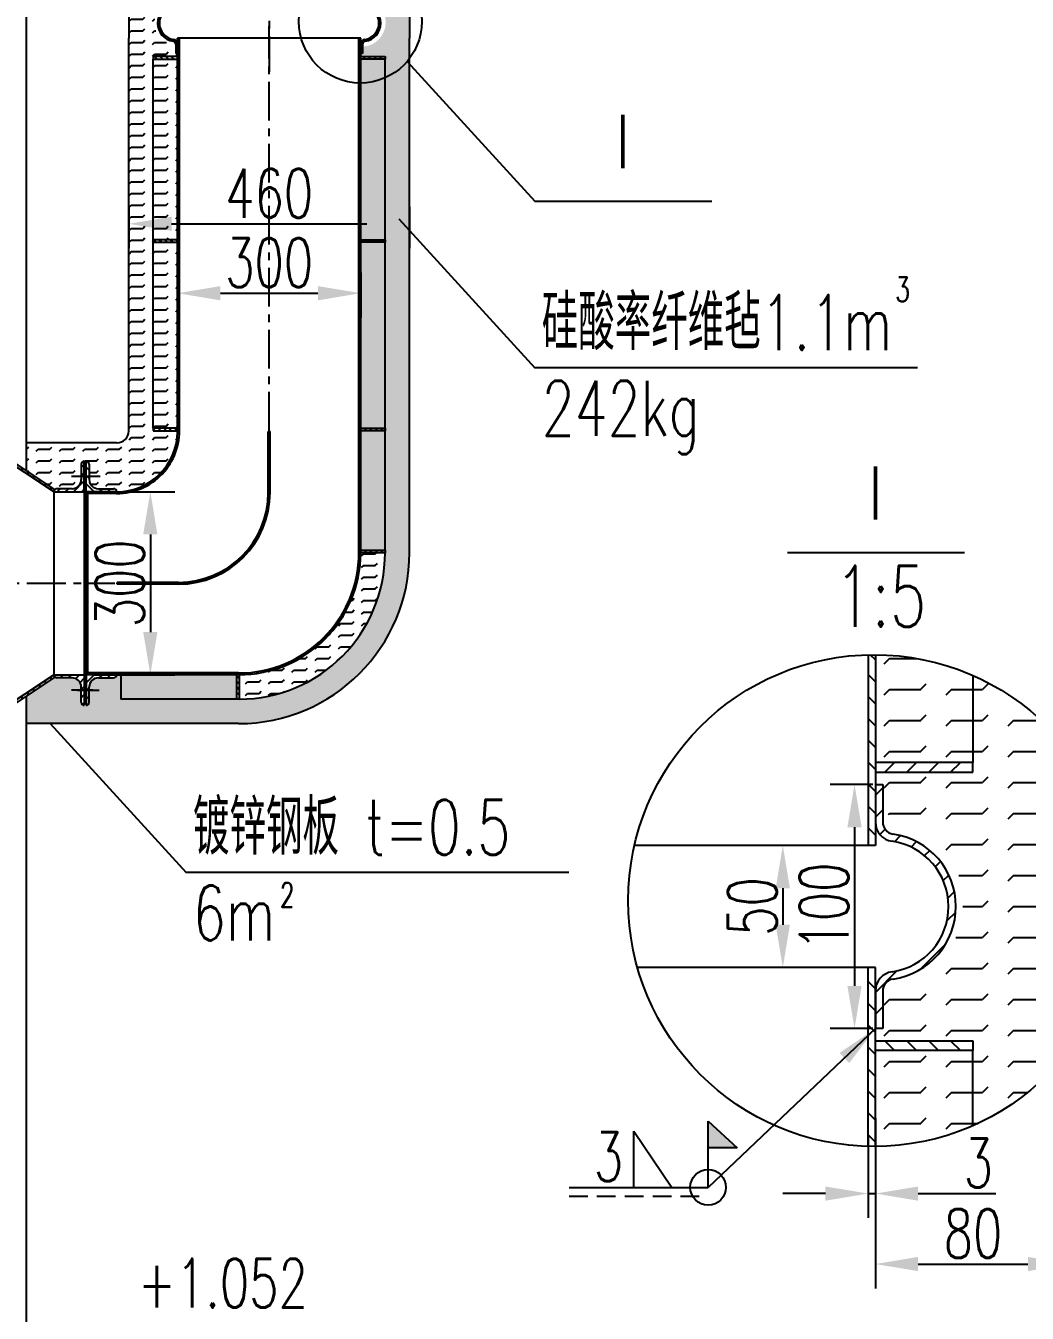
# Model space of a CAD drawing. Extents: x 27542 to 56237, y 49523 to 60382.
# Drawn here: x 38131 to 39772, y 51810 to 53920 of the extents above; entities that cross this region are included whole.
import ezdxf

# ---------------------------------------------------------------- set-up
doc = ezdxf.new("R2010")
doc.units = 0
doc.header["$LTSCALE"] = 2
doc.header["$PDMODE"] = 2
doc.linetypes.add('CENTER', pattern=[50.8, 31.75, -6.35, 6.35, -6.35])
doc.linetypes.add('DASHED', pattern=[19.05, 12.7, -6.35])
doc.layers.get('0').update_dxf_attribs({"linetype": 'CONTINUOUS'})
doc.layers.get('DEFPOINTS').update_dxf_attribs({"linetype": 'CONTINUOUS'})
for name, color, linetype in [('2虚线', 2, 'DASHED'), ('3中心线', 1, 'CENTER'), ('5文字标注', 4, 'CONTINUOUS'), ('6剖面线', 6, 'CONTINUOUS')]:
    doc.layers.add(name, color=color, linetype=linetype)
doc.styles.add('ABO', font='simplex.shx', dxfattribs={"width": 0.7, "bigfont": 'hzdx.shx'})
doc.styles.add('HZ', font='simplex.shx', dxfattribs={"width": 0.7, "bigfont": 'hzdx.shx'})
doc.dimstyles.new('1-20', dxfattribs={"dimscale": 20, "dimtxt": 4, "dimasz": 3.5, "dimexe": 2, "dimexo": 0.5, "dimgap": 0.5, "dimtad": 3, "dimdec": 4, "dimdsep": 46, "dimlunit": 6, "dimtxsty": 'ABO', "dimcen": 0.5, "dimclrd": 256, "dimclre": 256, "dimclrt": 256, "dimadec": 0, "dimazin": 0, "dimtfac": 1, "dimtdec": 4, "dimtmove": 0, "dimatfit": 3, "dimfxl": 0, "dimtolj": 1, "dimtzin": 0, "dimlwd": -1, "dimlwe": -1, "dimarcsym": 0})
pattern_1 = [(45, (-73298.627, 30431.9485), (-6.7351921, 6.7351921), [])]
pattern_2 = [(90, (-73298.627, 30431.9485), (-9.525, 6e-16), [])]
pattern_3 = [(225, (78704.8206, 107593.673), (4.49012806, -4.49012806), [])]
pattern_4 = [(135, (73016.899, 73040.039), (-4.4901281, -4.4901281), [])]
pattern_5 = [(135, (73016.899, 72864.039), (-4.4901281, -4.4901281), [])]
pattern_6 = [(0, (-749.045, 0), (0, 19.05), [19.05, -19.05]), (45, (-729.995, 0), (1e-15, 19.0500082), [4.7625, -17.41578, 4.7625, -26.94078])]
pattern_7 = [(0, (-140082.15, -163220.186), (0, 50.8), [50.8, -50.8]), (45, (-140031.35, -163220.186), (4e-15, 50.800022), [12.7, -46.44208, 12.7, -71.84208])]

# ---------------------------------------------------------------- blocks, each defined once
blk = doc.blocks.new('*D227')
at = {"layer": '5文字标注'}
for p, q in [((39361.5, 52576.4), (39331.5, 52576.4)), ((39371.5, 52506.4), (39371.5, 52446.4)), ((39361.5, 52376.4), (39331.5, 52376.4))]:
    blk.add_line(p, q, dxfattribs=at)
for points in [[(39359.9, 52506.4), (39383.2, 52506.4), (39371.5, 52576.4)], [(39359.9, 52446.4), (39383.2, 52446.4), (39371.5, 52376.4)]]:
    blk.add_solid(points, dxfattribs=at)
at = {"layer": 'DEFPOINTS', "color": 0}
for p in [(39371.5, 52576.4), (39371.5, 52376.4), (39371.5, 52376.4)]:
    blk.add_point(p, dxfattribs=at)
at = {"layer": '5文字标注', "insert": (39321.5, 52476.4), "char_height": 80, "attachment_point": 5, "rotation": 90, "style": 'ABO'}
blk.add_mtext('\\A1;50', dxfattribs=at)
blk = doc.blocks.new('*D228')
at = {"layer": '5文字标注'}
for p, q in [((39511.3, 52098.8), (39511.3, 51966)), ((39523.3, 52098.8), (39523.3, 51966)), ((39441.3, 52006), (39371.3, 52006)), ((39511.3, 52006), (39523.3, 52006)), ((39593.3, 52006), (39720.6, 52006))]:
    blk.add_line(p, q, dxfattribs=at)
for points in [[(39441.3, 52017.6), (39441.3, 51994.3), (39511.3, 52006)], [(39593.3, 52017.6), (39593.3, 51994.3), (39523.3, 52006)]]:
    blk.add_solid(points, dxfattribs=at)
at = {"layer": 'DEFPOINTS', "color": 0}
for p in [(39511.3, 52108.8), (39523.3, 52108.8), (39523.3, 52006)]:
    blk.add_point(p, dxfattribs=at)
at = {"layer": '5文字标注', "insert": (39691.9, 52056), "char_height": 80, "attachment_point": 5, "style": 'ABO'}
blk.add_mtext('\\A1;3', dxfattribs=at)
blk = doc.blocks.new('*D229')
at = {"layer": '5文字标注'}
for p, q in [((39843.3, 52276.8), (39843.3, 51850.5)), ((39523.3, 52129.7), (39523.3, 51850.5)), ((39593.3, 51890.5), (39773.3, 51890.5))]:
    blk.add_line(p, q, dxfattribs=at)
for points in [[(39593.3, 51902.2), (39593.3, 51878.9), (39523.3, 51890.5)], [(39773.3, 51902.2), (39773.3, 51878.9), (39843.3, 51890.5)]]:
    blk.add_solid(points, dxfattribs=at)
at = {"layer": 'DEFPOINTS', "color": 0}
for p in [(39843.3, 52286.8), (39523.3, 52139.7), (39843.3, 51890.5)]:
    blk.add_point(p, dxfattribs=at)
at = {"layer": '5文字标注', "insert": (39683.3, 51940.5), "char_height": 80, "attachment_point": 5, "style": 'ABO'}
blk.add_mtext('\\A1;80', dxfattribs=at)
blk = doc.blocks.new('*D230')
at = {"layer": '5文字标注'}
for p, q in [((39519.3, 52676.4), (39449.1, 52676.4)), ((39489.1, 52606.4), (39489.1, 52346.4)), ((39519.3, 52276.4), (39449.1, 52276.4))]:
    blk.add_line(p, q, dxfattribs=at)
for points in [[(39477.4, 52606.4), (39500.7, 52606.4), (39489.1, 52676.4)], [(39477.4, 52346.4), (39500.7, 52346.4), (39489.1, 52276.4)]]:
    blk.add_solid(points, dxfattribs=at)
at = {"layer": 'DEFPOINTS', "color": 0}
for p in [(39529.3, 52676.4), (39489.1, 52276.4), (39529.3, 52276.4)]:
    blk.add_point(p, dxfattribs=at)
at = {"layer": '5文字标注', "insert": (39439.1, 52476.4), "char_height": 80, "attachment_point": 5, "rotation": 90, "style": 'ABO'}
blk.add_mtext('\\A1;100', dxfattribs=at)
blk = doc.blocks.new('*D238')
at = {"layer": '5文字标注'}
for p, q in [((38299.6, 53623), (38299.6, 53555.2)), ((38759.6, 53623), (38759.6, 53555.2)), ((38369.6, 53595.2), (38689.6, 53595.2))]:
    blk.add_line(p, q, dxfattribs=at)
for points in [[(38369.6, 53606.9), (38369.6, 53583.5), (38299.6, 53595.2)], [(38689.6, 53606.9), (38689.6, 53583.5), (38759.6, 53595.2)]]:
    blk.add_solid(points, dxfattribs=at)
at = {"layer": 'DEFPOINTS', "color": 0}
for p in [(38299.6, 53633), (38759.6, 53633), (38759.6, 53595.2)]:
    blk.add_point(p, dxfattribs=at)
at = {"layer": '5文字标注', "insert": (38529.6, 53645.2), "char_height": 80, "attachment_point": 5, "style": 'ABO'}
blk.add_mtext('\\A1;460', dxfattribs=at)
blk = doc.blocks.new('*D239')
at = {"layer": '5文字标注'}
for p, q in [((38379.6, 53515.3), (38379.6, 53441.4)), ((38679.6, 53515.3), (38679.6, 53441.4)), ((38449.6, 53481.4), (38609.6, 53481.4))]:
    blk.add_line(p, q, dxfattribs=at)
for points in [[(38449.6, 53493.1), (38449.6, 53469.8), (38379.6, 53481.4)], [(38609.6, 53493.1), (38609.6, 53469.8), (38679.6, 53481.4)]]:
    blk.add_solid(points, dxfattribs=at)
at = {"layer": 'DEFPOINTS', "color": 0}
for p in [(38379.6, 53525.3), (38679.6, 53525.3), (38679.6, 53481.4)]:
    blk.add_point(p, dxfattribs=at)
at = {"layer": '5文字标注', "insert": (38529.6, 53531.4), "char_height": 80, "attachment_point": 5, "style": 'ABO'}
blk.add_mtext('\\A1;300', dxfattribs=at)
blk = doc.blocks.new('*D240')
at = {"layer": '5文字标注'}
for p, q in [((38242.6, 53156.1), (38374.8, 53156.1)), ((38334.8, 53086.1), (38334.8, 52926.1)), ((38242.6, 52856.1), (38374.8, 52856.1))]:
    blk.add_line(p, q, dxfattribs=at)
for points in [[(38323.1, 53086.1), (38346.4, 53086.1), (38334.8, 53156.1)], [(38323.1, 52926.1), (38346.4, 52926.1), (38334.8, 52856.1)]]:
    blk.add_solid(points, dxfattribs=at)
at = {"layer": 'DEFPOINTS', "color": 0}
for p in [(38232.6, 53156.1), (38232.6, 52856.1), (38334.8, 52856.1)]:
    blk.add_point(p, dxfattribs=at)
at = {"layer": '5文字标注', "insert": (38284.8, 53006.1), "char_height": 80, "attachment_point": 5, "rotation": 90, "style": 'ABO'}
blk.add_mtext('\\A1;300', dxfattribs=at)

msp = doc.modelspace()

# ---------------------------------------------------------------- hatches: boundary and pattern name
at = {"layer": '5文字标注'}
msp.add_hatch(color=256, dxfattribs=at).paths.add_polyline_path([(39249.09764, 52124.55205), (39249.09764, 52080.8922), (39296.72158, 52080.8922)])
at = {"layer": '6剖面线'}
h = msp.add_hatch(dxfattribs=at)
h.set_pattern_fill('FLEX', color=256, scale=3, style=0)
h.set_pattern_definition(pattern_6)
h.paths.add_polyline_path([(38479.55921, 55072.13406), (38131.55921, 55072.13406), (38131.55921, 55026.80752), (38178.20538, 54995.84241, -0.1859089665), (38181.55921, 54997.13406), (38206.55921, 54997.13406, 0.4142135624), (38221.55921, 55012.13406), (38221.55921, 55037.13406, -0.5065479602), (38228.05921, 55041.90376, -0.5065479602), (38234.55921, 55037.13406), (38234.55921, 55012.13406, 0.4142135624), (38249.55921, 54997.13406), (38274.55921, 54997.13406, -0.4142135624), (38279.55921, 54992.13406), (38286.55921, 54992.13406), (38286.55921, 55032.13406), (38480.39296, 55032.13406), (38480.39296, 55032.13261, -0.4131964206), (38719.55921, 54792.13406), (38719.55921, 54333.13406), (38719.55921, 54033.13406), (38719.55921, 53983.13406), (38719.55921, 53979.13406), (38679.55921, 53979.13406), (38679.55921, 53974.13406), (38682.55921, 53974.13406), (38682.55921, 53964.85184, -0.4018206854), (38720.62136, 53925.13681, -0.4018206854), (38682.55921, 53885.42178), (38682.55921, 53874.13406), (38679.55921, 53874.13406), (38679.55921, 53869.13406), (38719.55921, 53869.13406), (38719.55921, 53865.13406), (38719.55921, 53815.13406), (38719.55921, 53515.13406), (38719.55921, 53056.13406, -0.4142135624), (38479.55921, 52816.13406), (38286.55921, 52816.13406), (38286.55921, 52856.13406), (38279.55921, 52856.13406, -0.4142135624), (38274.55921, 52851.13406), (38249.55921, 52851.13406, 0.4142135624), (38234.55921, 52836.13406), (38234.55921, 52811.13406, -0.5065479602), (38228.05921, 52806.36437, -0.5065479602), (38221.55921, 52811.13406), (38221.55921, 52836.13406, 0.4142135624), (38206.55921, 52851.13406), (38178.89053, 52851.13406), (38178.08579, 52852.34633), (38131.55921, 52821.46061), (38131.55921, 52776.13406), (38279.55921, 52776.13406), (38479.55921, 52776.13406, 0.4142135624), (38759.55921, 53056.13406), (38759.55921, 53515.13406), (38759.55921, 53815.13406), (38759.55921, 53899.13406), (38759.55921, 53949.13406), (38759.55921, 54033.13406), (38759.55921, 54333.13406), (38759.55921, 54792.13406, 0.4142135624)])
h.paths.add_polyline_path([(38476.39296, 55032.13406), (38286.55921, 55032.13406), (38286.55921, 54992.13406), (38476.39296, 54992.13406)], flags=17)
h.paths.add_polyline_path([(38480.47254, 55032.13233), (38480.39296, 55032.13233), (38480.39296, 54992.13233, -0.4129930788), (38679.55921, 54792.13406), (38719.55921, 54792.13406, 0.4130993767)], flags=17)
h.paths.add_polyline_path([(38719.55921, 54788.13406), (38679.55921, 54788.13406), (38679.55921, 54592.13406), (38719.55921, 54592.13406)], flags=17)
h.paths.add_polyline_path([(38719.55921, 54588.13406), (38679.55921, 54588.13406), (38679.55921, 54333.13406), (38679.55921, 54283.13406), (38719.55921, 54283.13406), (38719.55921, 54333.13406)], flags=17)
h.paths.add_polyline_path([(38719.55921, 54279.13406), (38679.55921, 54279.13406), (38679.55921, 54033.13406), (38679.55921, 53983.13406), (38719.55921, 53983.13406), (38719.55921, 54033.13406)], flags=17)
h.paths.add_polyline_path([(38719.55921, 53815.13406), (38719.55921, 53865.13406), (38679.55921, 53865.13406), (38679.55921, 53815.13406), (38679.55921, 53569.13406), (38719.55921, 53569.13406)], flags=17)
h.paths.add_polyline_path([(38719.55921, 53515.13406), (38719.55921, 53565.13406), (38679.55921, 53565.13406), (38679.55921, 53515.13406), (38679.55921, 53260.13406), (38719.55921, 53260.13406)], flags=17)
h.paths.add_polyline_path([(38719.55921, 53256.13406), (38679.55921, 53256.13406), (38679.55921, 53060.13406), (38719.55921, 53060.13406)], flags=17)
h.paths.add_polyline_path([(38476.39296, 52856.13406), (38286.55921, 52856.13406), (38286.55921, 52816.13406), (38476.39296, 52816.13406)], flags=17)
h = msp.add_hatch(dxfattribs=at)
h.set_pattern_fill('FLEX', color=256, scale=3, style=0)
h.set_pattern_definition(pattern_6)
h.paths.add_polyline_path([(38297.13861, 54690.5754, -0.8278244889), (38262.63394, 54687.13406), (38249.55921, 54687.13406, 0.0492777693), (38246.624, 54686.84408, -0.2330698746), (38234.58412, 54672.99822, 0.014411651), (38234.55921, 54672.13406), (38234.55921, 54647.13406, -0.5065479602), (38228.05921, 54642.36437, -0.5065479602), (38221.55921, 54647.13406), (38221.55921, 54671.99506, -0.277858858), (38206.4202, 54687.13406), (38190.21152, 54687.13406, -0.6591146406), (38167.46948, 54681.29892), (38131.55921, 54657.46061), (38131.55921, 54612.13406), (38279.54674, 54612.13406, -0.4275987061), (38299.55921, 54591.19439), (38299.55921, 54333.13406), (38299.55921, 54033.13406), (38299.55921, 53949.13406), (38299.55921, 53899.13406), (38299.55921, 53815.13406), (38299.55921, 53515.13406), (38299.55921, 53257.07374, -0.4275987061), (38279.54674, 53236.13406), (38131.55921, 53236.13406), (38131.55921, 53190.80752), (38178.20538, 53159.84241, -0.1859089665), (38181.55921, 53161.13406), (38206.55921, 53161.13406, 0.4142135624), (38221.55921, 53176.13406), (38221.55921, 53201.13406, -0.5065479602), (38228.05921, 53205.90376, -0.5065479602), (38234.55921, 53201.13406), (38234.55921, 53176.13406, 0.4142135624), (38249.55921, 53161.13406), (38274.55921, 53161.13406, -0.4142135624), (38279.55921, 53156.13406, 0.4082484649), (38379.55921, 53254.13406), (38379.55921, 53256.13406), (38339.55921, 53256.13406), (38339.55921, 53260.13406), (38339.56746, 53260.13406), (38339.55921, 53515.13406), (38339.55921, 53815.13406), (38339.55921, 53865.13406), (38339.55921, 53869.13406), (38379.55921, 53869.13406), (38379.55921, 53874.13406), (38376.55921, 53874.13406), (38376.55921, 53889.13406, -0.4142135624), (38341.55921, 53924.13406, -0.4142135624), (38376.55921, 53959.13406), (38376.55921, 53974.13406), (38379.55921, 53974.13406), (38379.55921, 53979.13406), (38339.55921, 53979.13406), (38339.55921, 53983.13406), (38339.55921, 54033.13406), (38339.55921, 54333.13406), (38339.56746, 54588.13406), (38339.55921, 54588.13406), (38339.55921, 54592.13406), (38379.55921, 54592.13406), (38379.55921, 54594.13406, 0.3576032432)])
h.paths.add_polyline_path([(38379.55921, 53515.13406), (38379.55921, 53565.13406), (38339.55921, 53565.13406), (38339.55921, 53515.13406), (38339.56746, 53260.13406), (38379.55921, 53260.13406)], flags=17)
h.paths.add_polyline_path([(38379.55921, 53815.13406), (38379.55921, 53865.13406), (38339.55921, 53865.13406), (38339.55921, 53815.13406), (38339.55921, 53569.13406), (38379.55921, 53569.13406)], flags=17)
h.paths.add_polyline_path([(38379.55921, 54279.13406), (38339.55921, 54279.13406), (38339.55921, 54033.13406), (38339.55921, 53983.13406), (38379.55921, 53983.13406), (38379.55921, 54033.13406)], flags=17)
h.paths.add_polyline_path([(38379.55921, 54588.13406), (38339.56746, 54588.13406), (38339.55921, 54333.13406), (38339.55921, 54283.13406), (38379.55921, 54283.13406), (38379.55921, 54333.13406)], flags=17)
h = msp.add_hatch(dxfattribs=at)
h.set_pattern_fill('LINE', color=256, scale=2, angle=315, style=0)
h.set_pattern_definition([(315, (-715.752, 334.9876), (4.49012806, 4.49012806), [])])
edge = h.paths.add_edge_path()
edge.add_line((38376.55921, 53974.13406), (38376.55921, 53958.77508))
edge.add_arc((38371.55921, 53958.77508), 5, -81.7867893, 0, ccw=False)
edge.add_arc((38376.55921, 53924.13406), 30, 98.2132107, 261.7867893)
edge.add_arc((38371.55921, 53889.49305), 5, 0, 81.7867893, ccw=False)
edge.add_line((38376.55921, 53889.49305), (38376.55921, 53874.13406))
edge.add_line((38376.55921, 53874.13406), (38379.55921, 53874.13406))
edge.add_line((38379.55921, 53874.13406), (38379.55921, 53889.49305))
edge.add_arc((38371.55921, 53889.49305), 8, 0, 81.7867893)
edge.add_arc((38376.55921, 53924.13406), 27, 98.2132107, 261.7867893, ccw=False)
edge.add_arc((38371.55921, 53958.77508), 8, 278.2132107, 360)
edge.add_line((38379.55921, 53958.77508), (38379.55921, 53974.13406))
edge.add_line((38379.55921, 53974.13406), (38376.55921, 53974.13406))
h = msp.add_hatch(dxfattribs=at)
h.set_pattern_fill('LINE', color=256, scale=2, angle=315, style=0)
h.set_pattern_definition([(225, (77774.87, 334.9876), (-4.49012806, 4.49012806), [])])
edge = h.paths.add_edge_path()
edge.add_line((38682.55921, 53974.13406), (38682.55921, 53958.77508))
edge.add_arc((38687.55921, 53958.77508), 5, 540, 621.7867893)
edge.add_arc((38682.55921, 53924.13406), 30, 278.2132107, 441.7867893, ccw=False)
edge.add_arc((38687.55921, 53889.49305), 5, 458.2132107, 540)
edge.add_line((38682.55921, 53889.49305), (38682.55921, 53874.13406))
edge.add_line((38682.55921, 53874.13406), (38679.55921, 53874.13406))
edge.add_line((38679.55921, 53874.13406), (38679.55921, 53889.49305))
edge.add_arc((38687.55921, 53889.49305), 8, 458.2132107, 540, ccw=False)
edge.add_arc((38682.55921, 53924.13406), 27, 278.2132107, 441.7867893)
edge.add_arc((38687.55921, 53958.77508), 8, 180, 261.7867893, ccw=False)
edge.add_line((38679.55921, 53958.77508), (38679.55921, 53974.13406))
edge.add_line((38679.55921, 53974.13406), (38682.55921, 53974.13406))
h = msp.add_hatch(dxfattribs=at)
h.set_pattern_fill('LINE', color=256, scale=2, angle=45, style=0)
h.set_pattern_definition(pattern_3)
h.paths.add_polyline_path([(38676.55921, 53056.13406, -0.4142135624), (38479.55921, 52859.13406), (38232.55921, 52859.13406), (38232.55921, 52856.13406), (38279.55921, 52856.13406), (38479.55921, 52856.13406, 0.4142135624), (38679.55921, 53056.13406), (38679.55921, 53515.13406), (38679.55921, 53815.13406), (38679.55921, 53899.13406), (38676.55921, 53899.13406), (38676.55921, 53815.13406), (38676.55921, 53515.13406)])
h = msp.add_hatch(dxfattribs=at)
h.set_pattern_fill('LINE', color=256, scale=2, angle=45, style=0)
h.set_pattern_definition(pattern_3)
h.paths.add_polyline_path([(38382.55921, 53815.13406), (38382.55921, 53899.13406), (38379.55921, 53899.13406), (38379.55921, 53815.13406), (38379.55921, 53515.13406), (38379.55921, 53254.13406, -0.4083090307), (38279.53844, 53156.13406), (38232.55921, 53156.13406), (38232.55921, 53153.13406), (38279.56042, 53153.13406, 0.4278862493), (38382.55921, 53261.20548), (38382.55921, 53515.13406)])
h = msp.add_hatch(dxfattribs=at)
h.set_pattern_fill('LINE', color=256, scale=2, angle=315, style=0)
h.set_pattern_definition(pattern_4)
h.paths.add_polyline_path([(38379.55921, 53865.13406), (38379.55921, 53869.13406), (38339.55921, 53869.13406), (38339.55921, 53865.13406)])
h = msp.add_hatch(dxfattribs=at)
h.set_pattern_fill('LINE', color=256, scale=2, angle=315, style=0)
h.set_pattern_definition(pattern_4)
h.paths.add_polyline_path([(38679.55921, 53869.13406), (38679.55921, 53865.13406), (38719.55921, 53865.13406), (38719.55921, 53869.13406)])
h = msp.add_hatch(dxfattribs=at)
h.set_pattern_fill('LINE', color=256, scale=2, angle=315, style=0)
h.set_pattern_definition(pattern_5)
h.paths.add_polyline_path([(38379.55921, 53565.13406), (38379.55921, 53569.13406), (38339.55921, 53569.13406), (38339.55921, 53565.13406)])
h = msp.add_hatch(dxfattribs=at)
h.set_pattern_fill('LINE', color=256, scale=2, angle=315, style=0)
h.set_pattern_definition(pattern_5)
h.paths.add_polyline_path([(38679.55921, 53569.13406), (38679.55921, 53565.13406), (38719.55921, 53565.13406), (38719.55921, 53569.13406)])
h = msp.add_hatch(dxfattribs=at)
h.set_pattern_fill('LINE', color=256, scale=3, angle=90, style=0)
h.set_pattern_definition(pattern_2)
h.paths.add_polyline_path([(38175.87354, 53156.58923), (38177.2171, 53158.61319, -0.0336379146), (38177.58876, 53159.17306), (38178.08579, 53159.92179), (37943.77146, 53315.46662), (37941.55921, 53312.13406)])
h = msp.add_hatch(dxfattribs=at)
h.set_pattern_fill('LINE', color=256, scale=2, angle=45, style=0)
h.set_pattern_definition([(225, (73016.899, 72679.039), (4.4901281, -4.4901281), [])])
h.paths.add_polyline_path([(38381.05921, 53007.63406), (38279.56045, 53007.63406), (38279.56044, 53006.13406), (38381.05921, 53006.13406, 0.4142135624), (38529.55921, 53154.63406), (38529.55921, 53254.63406), (38528.05921, 53254.63406), (38528.05921, 53154.63406, -0.4142135624)])
h.paths.add_polyline_path([(38381.05921, 53006.13406), (38279.56044, 53006.13406), (38279.56043, 53004.63406), (38381.05921, 53004.63406, 0.4142135624), (38531.05921, 53154.63406), (38531.05921, 53254.63406), (38529.55921, 53254.63406), (38529.55921, 53154.63406, -0.4142135624)])
h = msp.add_hatch(dxfattribs=at)
h.set_pattern_fill('LINE', color=256, scale=2, angle=315, style=0)
h.set_pattern_definition([(135, (73016.856, 72679.039), (-4.4901281, -4.4901281), [])])
h.paths.add_polyline_path([(38339.55921, 53260.13406), (38339.55921, 53256.13406), (38379.63123, 53256.13406, 0.009982987), (38379.55921, 53260.13406)])
h = msp.add_hatch(dxfattribs=at)
h.set_pattern_fill('LINE', color=256, scale=2, angle=315, style=0)
h.set_pattern_definition([(135, (73016.899, 72729.039), (-4.4901281, -4.4901281), [])])
h.paths.add_polyline_path([(38679.55921, 53260.13406), (38679.55921, 53256.13406), (38719.51622, 53256.13406), (38719.51622, 53260.13406)])
h = msp.add_hatch(dxfattribs=at)
h.set_pattern_fill('LINE', color=256, scale=3, angle=45, style=0)
h.set_pattern_definition(pattern_1)
h.paths.add_polyline_path([(38221.55921, 53176.13406), (38221.55921, 53201.13406, -0.4142135624), (38226.55921, 53206.13406), (38226.55921, 53156.13406), (38176.55921, 53156.13406, -0.4142135624), (38181.55921, 53161.13406), (38206.55921, 53161.13406, 0.4142135624)])
h = msp.add_hatch(dxfattribs=at)
h.set_pattern_fill('ANSI31', color=256, scale=3, angle=90, style=0)
h.set_pattern_definition([(135, (-95491.605, 55634.996), (-6.7351921, -6.7351921), [])])
h.paths.add_polyline_path([(38234.55921, 53176.13406), (38234.55921, 53201.13406, 0.4142135624), (38229.55921, 53206.13406), (38229.55921, 53156.13406), (38279.55921, 53156.13406, 0.4142135624), (38274.55921, 53161.13406), (38249.55921, 53161.13406, -0.4142135624)])
h = msp.add_hatch(dxfattribs=at)
h.set_pattern_fill('FLEX', color=256, scale=3, style=0)
h.set_pattern_definition(pattern_6)
h.paths.add_polyline_path([(38480.39296, 52856.1358), (38480.39296, 52816.13406, 0.4131420419), (38719.51622, 53055.98897), (38719.51622, 53056.13406), (38679.55921, 53056.13406, -0.4129930788)])
h = msp.add_hatch(dxfattribs=at)
h.set_pattern_fill('LINE', color=256, scale=2, angle=315, style=0)
h.set_pattern_definition([(135, (73016.899, 72529.039), (-4.4901281, -4.4901281), [])])
h.paths.add_polyline_path([(38679.55921, 53060.13406), (38679.55921, 53056.13406), (38719.51622, 53056.13406), (38719.51622, 53060.13406)])
h = msp.add_hatch(dxfattribs=at)
h.set_pattern_fill('LINE', color=256, scale=8, angle=315, style=0)
h.set_pattern_definition([(315, (-140082.15, -163220.186), (17.9605122, 17.9605122), [])])
h.paths.add_polyline_path([(39511.25248, 52576.35043), (39523.25248, 52576.35043), (39523.25248, 52889.02943, 0.007446446), (39511.25248, 52888.91724)])
h.paths.add_polyline_path([(39523.25248, 52376.35043), (39511.25248, 52376.35043), (39511.25248, 52083.3206, 0.007446446), (39523.25248, 52083.20841)])
h = msp.add_hatch(dxfattribs=at)
h.set_pattern_fill('FLEX', color=256, scale=8, style=0)
h.set_pattern_definition(pattern_7)
h.paths.add_polyline_path([(39683.25248, 52712.35043), (39683.25248, 52854.93066, 0.1025735531), (39523.25248, 52889.02943), (39523.25248, 52712.35043)])
h.paths.add_polyline_path([(39523.25248, 52240.35043), (39523.25248, 52083.20841, 0.1025735531), (39683.25248, 52117.30718), (39683.25248, 52240.35043)])
h = msp.add_hatch(dxfattribs=at)
h.set_pattern_fill('LINE', color=256, scale=3, angle=90, style=0)
h.set_pattern_definition(pattern_2)
h.paths.add_polyline_path([(37941.55921, 52700.13406), (37943.77146, 52696.8015), (38178.08579, 52852.34633), (38177.58876, 52853.09507, -0.0336379146), (38177.2171, 52853.65493), (38175.87354, 52855.67889)])
h = msp.add_hatch(dxfattribs=at)
h.set_pattern_fill('LINE', color=256, scale=3, angle=45, style=0)
h.set_pattern_definition(pattern_1)
h.paths.add_polyline_path([(38221.55921, 52836.13406), (38221.55921, 52811.13406, 0.4142135624), (38226.55921, 52806.13406), (38226.55921, 52856.13406), (38176.55921, 52856.13406, 0.4142135624), (38181.55921, 52851.13406), (38206.55921, 52851.13406, -0.4142135624)])
h = msp.add_hatch(dxfattribs=at)
h.set_pattern_fill('ANSI31', color=256, scale=3, angle=90, style=0)
h.set_pattern_definition([(225, (-95491.605, 50377.272), (-6.7351921, 6.7351921), [])])
h.paths.add_polyline_path([(38234.55921, 52836.13406), (38234.55921, 52811.13406, -0.4142135624), (38229.55921, 52806.13406), (38229.55921, 52856.13406), (38279.55921, 52856.13406, -0.4142135624), (38274.55921, 52851.13406), (38249.55921, 52851.13406, 0.4142135624)])
h = msp.add_hatch(dxfattribs=at)
h.set_pattern_fill('LINE', color=256, scale=2, angle=315, style=0)
h.set_pattern_definition([(135, (73012.899, 72728.982), (-4.4901281, -4.4901281), [])])
h.paths.add_polyline_path([(38476.39296, 52816.1358), (38480.39296, 52816.1358), (38480.39296, 52856.1358, -0.0050006271), (38476.39296, 52856.07912)])
h = msp.add_hatch(dxfattribs=at)
h.set_pattern_fill('FLEX', color=256, scale=8, style=0)
h.set_pattern_definition(pattern_7)
h.paths.add_polyline_path([(39843.25248, 52728.00178, 0.1288243638), (39683.25248, 52854.93066), (39683.25248, 52712.35043), (39683.25248, 52696.35043), (39523.25248, 52696.35043), (39523.25248, 52676.35043), (39535.25248, 52676.35043), (39535.25248, 52628.69964, -0.3847357541), (39666.65167, 52483.21111, -0.3847357541), (39535.25248, 52337.72259), (39535.25248, 52276.35043), (39523.25248, 52276.35043), (39523.25248, 52256.35043), (39683.25248, 52256.35043), (39683.25248, 52240.35043), (39683.25248, 52117.30718, 0.1288243638), (39843.25248, 52244.23606), (39843.25248, 52376.35043), (39843.25248, 52576.35043)])
h = msp.add_hatch(dxfattribs=at)
h.set_pattern_fill('LINE', color=256, scale=8, angle=315, style=0)
h.set_pattern_definition([(225, (176872.61, -23987.27), (-17.9605122, 17.9605122), [])])
h.paths.add_polyline_path([(39523.25248, 52696.35043), (39523.25248, 52712.35043), (39683.25248, 52712.35043), (39683.25248, 52696.35043)])
h = msp.add_hatch(dxfattribs=at)
h.set_pattern_fill('LINE', color=256, scale=8, angle=315, style=0)
h.set_pattern_definition([(225, (195904.497, -161880.235), (-17.9605122, 17.9605122), [])])
edge = h.paths.add_edge_path()
edge.add_line((39535.25248, 52676.35043), (39535.25248, 52614.91449))
edge.add_arc((39555.25248, 52614.91449), 20, 540, 621.7867893)
edge.add_arc((39535.25248, 52476.35043), 120, 278.2132107, 441.7867893, ccw=False)
edge.add_arc((39555.25248, 52337.78636), 20, 458.2132107, 540)
edge.add_line((39535.25248, 52337.78636), (39535.25248, 52276.35043))
edge.add_line((39535.25248, 52276.35043), (39523.25248, 52276.35043))
edge.add_line((39523.25248, 52276.35043), (39523.25248, 52337.78636))
edge.add_arc((39555.25248, 52337.78636), 32, 458.2132107, 540, ccw=False)
edge.add_arc((39535.25248, 52476.35043), 108, 278.2132107, 441.7867893)
edge.add_arc((39555.25248, 52614.91449), 32, 180, 261.7867893, ccw=False)
edge.add_line((39523.25248, 52614.91449), (39523.25248, 52676.35043))
edge.add_line((39523.25248, 52676.35043), (39535.25248, 52676.35043))
h = msp.add_hatch(dxfattribs=at)
h.set_pattern_fill('LINE', color=256, scale=8, angle=315, style=0)
h.set_pattern_definition([(135, (176872.61, 128939.97), (-17.9605122, -17.9605122), [])])
h.paths.add_polyline_path([(39523.25248, 52256.35043), (39523.25248, 52240.35043), (39683.25248, 52240.35043), (39683.25248, 52256.35043)])

# ---------------------------------------------------------------- linework, layer by layer
for p, q in [((38131.55921, 53190.80752), (38131.55921, 54657.46061)), ((38299.55921, 53949.13406), (38299.55921, 53899.13406)), ((38759.55921, 53949.13406), (38759.55921, 53899.13406)), ((38299.55921, 53815.13406), (38299.55921, 53899.13406)), ((38376.55921, 53889.49305), (38376.55921, 53874.13406)), ((38679.55921, 53899.13406), (38379.55921, 53899.13406)), ((38379.55921, 53815.13406), (38379.55921, 53899.13406)), ((38379.55921, 53889.49305), (38379.55921, 53874.13406)), ((38382.55921, 53815.13406), (38382.55921, 53899.13406)), ((38676.55921, 53815.13406), (38676.55921, 53899.13406)), ((38679.55921, 53815.13406), (38679.55921, 53899.13406)), ((38679.55921, 53889.49305), (38679.55921, 53874.13406)), ((38682.55921, 53889.49305), (38682.55921, 53874.13406)), ((38759.55921, 53815.13406), (38759.55921, 53899.13406)), ((38379.55921, 53869.13406), (38339.55921, 53869.13406)), ((38339.55921, 53869.13406), (38339.55921, 53865.13406)), ((38339.55921, 53865.13406), (38379.55921, 53865.13406)), ((38339.55921, 53815.13406), (38339.55921, 53865.13406)), ((38376.55921, 53874.13406), (38379.55921, 53874.13406)), ((38682.55921, 53874.13406), (38679.55921, 53874.13406)), ((38679.55921, 53869.13406), (38719.55921, 53869.13406)), ((38719.55921, 53865.13406), (38679.55921, 53865.13406)), ((38719.55921, 53869.13406), (38719.55921, 53865.13406)), ((38719.55921, 53815.13406), (38719.55921, 53865.13406)), ((38299.55921, 53515.13406), (38299.55921, 53815.13406)), ((38339.55921, 53515.13406), (38339.55921, 53815.13406)), ((38379.55921, 53515.13406), (38379.55921, 53815.13406)), ((38382.55921, 53515.13406), (38382.55921, 53815.13406)), ((38676.55921, 53515.13406), (38676.55921, 53815.13406)), ((38679.55921, 53515.13406), (38679.55921, 53815.13406)), ((38719.55921, 53515.13406), (38719.55921, 53815.13406)), ((38759.55921, 53515.13406), (38759.55921, 53815.13406)), ((38379.55921, 53569.13406), (38339.55921, 53569.13406)), ((38339.55921, 53569.13406), (38339.55921, 53565.13406)), ((38339.55921, 53565.13406), (38379.55921, 53565.13406)), ((38679.55921, 53569.13406), (38719.55921, 53569.13406)), ((38719.55921, 53565.13406), (38679.55921, 53565.13406)), ((38719.55921, 53569.13406), (38719.55921, 53565.13406)), ((38299.55921, 53254.13406), (38299.55921, 53515.13406)), ((38339.56746, 53260.13406), (38339.55921, 53515.13406)), ((38379.55921, 53254.13406), (38379.55921, 53515.13406)), ((38382.55921, 53261.13406), (38382.55921, 53515.13406)), ((38676.55921, 53056.13406), (38676.55921, 53515.13406)), ((38679.55921, 53056.13406), (38679.55921, 53515.13406)), ((38719.51622, 53060.13406), (38719.55921, 53515.13406)), ((38759.55921, 53056.13406), (38759.55921, 53515.13406)), ((38175.87354, 53156.58923), (37941.55921, 53312.13406)), ((38178.08579, 53159.92179), (37943.77146, 53315.46662)), ((38379.55921, 53260.13406), (38339.55921, 53260.13406)), ((38339.55921, 53260.13406), (38339.55921, 53256.13406)), ((38339.55921, 53256.13406), (38379.55921, 53256.13406)), ((38528.05921, 53154.63406), (38528.05921, 53254.63406)), ((38531.05921, 53254.63406), (38528.05921, 53254.63406)), ((38531.05921, 53154.63406), (38531.05921, 53254.63406)), ((38679.51622, 53260.13406), (38719.51622, 53260.13406)), ((38719.51622, 53256.13406), (38679.55921, 53256.13406)), ((38719.51622, 53260.13406), (38719.51622, 53256.13406)), ((38279.5509, 53236.13406), (38131.55921, 53236.13406)), ((38221.55921, 53201.13406), (38221.55921, 53176.13406)), ((38226.55921, 53156.13406), (38226.55921, 53206.13406)), ((38229.55921, 53156.13406), (38229.55921, 53206.13406)), ((38234.55921, 53201.13406), (38234.55921, 53176.13406)), ((38175.87354, 53156.58923), (38178.08579, 53159.92179)), ((38176.55921, 53156.13406), (38176.55921, 52856.13406)), ((38176.55921, 53156.13406), (38226.55921, 53156.13406)), ((38206.55921, 53161.13406), (38181.55921, 53161.13406)), ((38226.55921, 53156.13406), (38226.55921, 52856.13406)), ((38229.55921, 52856.13406), (38229.55921, 53156.13406)), ((38279.55921, 53156.13406), (38229.55921, 53156.13406)), ((38232.55921, 52856.13406), (38232.55921, 53156.13406)), ((38279.55921, 53153.13406), (38232.55921, 53153.13406)), ((38249.55921, 53161.13406), (38274.55921, 53161.13406)), ((38679.51622, 53060.13406), (38719.51622, 53060.13406)), ((38719.51622, 53056.13406), (38679.55921, 53056.13406)), ((38719.51622, 53060.13406), (38719.51622, 53056.13406)), ((38381.05921, 53007.63406), (38280.55921, 53007.63406)), ((38280.55921, 53004.63406), (38280.55921, 53007.63406)), ((38381.05921, 53004.63406), (38280.55921, 53004.63406)), ((39511.25248, 52888.91724), (39511.25248, 52576.35043)), ((39523.25248, 52889.02943), (39523.25248, 52576.35043)), ((38175.87354, 52855.67889), (37941.55921, 52700.13406)), ((38178.08579, 52852.34633), (37943.77146, 52696.8015)), ((38175.87354, 52855.67889), (38178.08579, 52852.34633)), ((38176.55921, 52856.13406), (38226.55921, 52856.13406)), ((38226.55921, 52856.13406), (38226.55921, 52806.13406)), ((38279.55921, 52856.13406), (38229.55921, 52856.13406)), ((38229.55921, 52856.13406), (38229.55921, 52806.13406)), ((38479.55921, 52859.13406), (38232.55921, 52859.13406)), ((38479.55921, 52856.13406), (38279.55921, 52856.13406)), ((38286.55921, 52856.13406), (38286.55921, 52816.13406)), ((38476.39296, 52816.1358), (38476.39296, 52856.1358)), ((38480.39296, 52856.1358), (38480.39296, 52816.1358)), ((39683.25248, 52854.93066), (39683.25248, 52712.35043)), ((38206.55921, 52851.13406), (38181.55921, 52851.13406)), ((38221.55921, 52811.13406), (38221.55921, 52836.13406)), ((38234.55921, 52811.13406), (38234.55921, 52836.13406)), ((38249.55921, 52851.13406), (38274.55921, 52851.13406)), ((38131.55921, 51459.13406), (38131.55921, 52821.46061)), ((38479.55921, 52816.13406), (38286.55921, 52816.13406)), ((38480.39296, 52816.1358), (38476.39296, 52816.1358)), ((38279.55921, 52776.13406), (38131.55921, 52776.13406)), ((38479.55921, 52776.13406), (38279.55921, 52776.13406)), ((39683.25248, 52712.35043), (39523.25248, 52712.35043)), ((39683.25248, 52696.35043), (39683.25248, 52712.35043)), ((39523.25248, 52696.35043), (39683.25248, 52696.35043)), ((39523.25248, 52676.35043), (39535.25248, 52676.35043)), ((39523.25248, 52676.35043), (39523.25248, 52614.91449)), ((39535.25248, 52676.35043), (39535.25248, 52614.91449)), ((39523.25248, 52576.35043), (39128.33552, 52576.35043)), ((39523.25248, 52376.35043), (39133.3427, 52376.35043)), ((39511.25248, 52083.3206), (39511.25248, 52376.35043)), ((39523.25248, 52083.20841), (39523.25248, 52376.35043)), ((39523.25248, 52337.78636), (39523.25248, 52276.35043)), ((39535.25248, 52337.78636), (39535.25248, 52276.35043)), ((39535.25248, 52276.35043), (39523.25248, 52276.35043)), ((39523.25248, 52256.35043), (39683.25248, 52256.35043)), ((39683.25248, 52240.35043), (39523.25248, 52240.35043)), ((39683.25248, 52256.35043), (39683.25248, 52240.35043)), ((39683.25248, 52117.30718), (39683.25248, 52240.35043))]:
    msp.add_line(p, q)
for centre, radius, start, end in [((38376.55921, 53924.13406), 30, 98.2132107, 261.7867893), ((38376.55921, 53924.13406), 27, 98.2132107, 261.7867893), ((38682.55921, 53924.13406), 27, 278.2132107, 81.7867893), ((38682.55921, 53924.13406), 30, 278.2132107, 81.7867893), ((38371.55921, 53889.49305), 5, 0, 81.7867893), ((38371.55921, 53889.49305), 8, 0, 81.7867893), ((38687.55921, 53889.49305), 8, 98.2132107, 180), ((38687.55921, 53889.49305), 5, 98.2132107, 180), ((38226.55921, 53201.13406), 5, 90, 180), ((38229.55921, 53201.13406), 5, 0, 90), ((38206.55921, 53176.13406), 15, 270, 0), ((38249.55921, 53176.13406), 15, 180, 270), ((38181.55921, 53156.13406), 5, 90, 180), ((38274.55921, 53156.13406), 5, 360, 90), ((38181.55921, 52856.13406), 5, 180, 270), ((38274.55921, 52856.13406), 5, 270, 0), ((38206.55921, 52836.13406), 15, 0, 90), ((38249.55921, 52836.13406), 15, 90, 180), ((38226.55921, 52811.13406), 5, 180, 270), ((38229.55921, 52811.13406), 5, 270, 0), ((39555.25248, 52614.91449), 32, 180, 261.7867893), ((39555.25248, 52614.91449), 20, 180, 261.7867893), ((39535.25248, 52476.35043), 108, 278.2132107, 81.7867893), ((39535.25248, 52476.35043), 120, 278.2132107, 81.7867893), ((39555.25248, 52337.78636), 32, 98.2132107, 180), ((39555.25248, 52337.78636), 20, 98.2132107, 180)]:
    msp.add_arc(centre, radius, start, end)
at = {"ltscale": 0.01}
for centre, radius, start, end in [((38279.54882, 53256.16507), 20.03101, 270.0059487, 358.83660017), ((38279.54882, 53256.16507), 100.03101, 270.0059487, 358.83660017), ((38279.47777, 53256.33067), 103.19664, 270.04656854, 2.74779352), ((38381.05921, 53154.63406), 147, 270, 0), ((38381.05921, 53154.63406), 150, 270, 0), ((38479.55921, 53056.13406), 200, 270, 0), ((38479.55921, 53056.13406), 197, 270, 0), ((38479.55921, 53056.13406), 280, 270, 0), ((38479.58742, 53056.06152), 239.92881, 270.19236618, 0.01732406)]:
    msp.add_arc(centre, radius, start, end, dxfattribs=at)
at = {"layer": '2虚线', "ltscale": 1.2}
msp.add_line((39021.19738, 52001.96892), (39249.09764, 52001.96892), dxfattribs=at)
at = {"layer": '3中心线'}
for p, q in [((38529.55921, 54004.13406), (38529.55921, 53844.13406)), ((38529.55921, 53154.63406), (38529.55921, 53919.13406)), ((38252.53274, 53181.13406), (38205.38979, 53181.13406)), ((36100.55921, 53006.13406), (38276.55921, 53006.13406)), ((38240.59321, 52831.13406), (38205.38979, 52831.13406)), ((38215.52521, 52831.13406), (38250.72863, 52831.13406))]:
    msp.add_line(p, q, dxfattribs=at)
msp.add_arc((38381.05921, 53154.63406), 148.5, 270, 0, dxfattribs=at)
at = {"layer": '5文字标注', "ltscale": 5}
for p, q in [((38755.61804, 53861.18381), (38965.00805, 53632.20756)), ((38965.00805, 53632.20756), (39255.00656, 53632.20756)), ((38742.12124, 53603.12754), (38965.00805, 53359.39201)), ((39379.12143, 53056.2724), (39669.11995, 53056.2724)), ((38170.4489, 52776.13406), (38393.33571, 52532.39853))]:
    msp.add_line(p, q, dxfattribs=at)
at = {"layer": '5文字标注'}
for p, q in [((39592.52767, 53359.39201), (38965.00805, 53359.39201)), ((38226.55921, 53206.13406), (38226.55921, 53206.13406)), ((38229.55921, 53206.13406), (38229.55921, 53206.13406)), ((38176.55921, 53156.13406), (38176.55921, 53156.13406)), ((38279.55921, 53156.13406), (38279.55921, 53156.13406)), ((38176.55921, 52856.13406), (38176.55921, 52856.13406)), ((38279.55921, 52856.13406), (38279.55921, 52856.13406)), ((38226.55921, 52806.13406), (38226.55921, 52806.13406)), ((38229.55921, 52806.13406), (38229.55921, 52806.13406)), ((39020.85534, 52532.39853), (38393.33571, 52532.39853))]:
    msp.add_line(p, q, dxfattribs=at)
at = {"layer": '5文字标注', "ltscale": 0.1}
for p, q in [((39249.09764, 52016.21843), (39249.09764, 52124.55205)), ((39249.09764, 52124.55205), (39296.72158, 52080.8922)), ((39127.43417, 52016.21843), (39127.43417, 52108.46997)), ((39127.43417, 52108.46997), (39189.38238, 52016.21843)), ((39296.72158, 52080.8922), (39249.09764, 52080.8922)), ((39021.19738, 52016.21843), (39249.09764, 52016.21843))]:
    msp.add_line(p, q, dxfattribs=at)
at = {"layer": '5文字标注'}
for centre, radius in [((38679.00079, 53926.57619), 100.72918), ((39521.01879, 52486.11892), 402.9167)]:
    msp.add_circle(centre, radius, dxfattribs=at)
at = {"layer": '5文字标注', "ltscale": 0.1}
msp.add_circle((39249.09764, 52016.21843), 29.2483, dxfattribs=at)

# ---------------------------------------------------------------- texts
at = {"layer": '5文字标注', "width": 0.7}
for s, height, style, p in [('Ⅰ', 100, 'HZ', (39076.01248, 53676.499)), ('3', 40, 'HZ', (39555.96262, 53467.64084)), ('硅酸率纤维毡1.1m', 90, 'HZ', (38976.29128, 53388.26345)), ('242kg', 90, 'HZ', (38976.29128, 53247.86481)), ('Ⅰ', 100, 'HZ', (39490.12587, 53100.56385)), ('1:5', 100, 'HZ', (39456.95879, 52934.85249)), ('镀锌钢板 t=0.5', 90, 'HZ', (38404.61894, 52561.26997)), ('2', 40, 'HZ', (38547.13365, 52475.42151)), ('6m', 90, 'HZ', (38404.61894, 52420.94121)), ('3', 80, 'ABO', (39061.83996, 52026.37828)), ('+1.052', 80, 'ABO', (38314.4347, 51819.17146))]:
    msp.add_text(s, height=height, dxfattribs=dict(at, style=style)).set_placement(p)

# ---------------------------------------------------------------- dimensions: what is measured, and where the dimension line sits
at = {"layer": '5文字标注'}
for base, p1, p2, picture, middle in [((38759.55921, 53595.194), (38299.55921, 53632.96011), (38759.55921, 53632.96011), '*D238', (38529.55921, 53645.194)), ((38679.55921, 53481.42964), (38379.55921, 53525.30009), (38679.55921, 53525.30009), '*D239', (38529.55921, 53531.42964))]:
    dim = msp.add_linear_dim(base=base, p1=p1, p2=p2, dimstyle='1-20', dxfattribs=at)
    dim.commit()
    dim.dimension.update_dxf_attribs({"geometry": picture, "text_midpoint": middle})
dim = msp.add_linear_dim(base=(38334.76648, 52856.13406), p1=(38232.55921, 53156.13406), p2=(38232.55921, 52856.13406), angle=90, dimstyle='1-20', dxfattribs=at)
dim.commit()
dim.dimension.update_dxf_attribs({"geometry": '*D240', "text_midpoint": (38284.76648, 53006.13406)})
for base, p1, p2, picture, middle in [((39489.06474, 52276.35043), (39529.25248, 52676.35043), (39529.25248, 52276.35043), '*D230', (39439.06474, 52476.35043)), ((39371.52246, 52376.35043), (39371.52246, 52576.35043), (39371.52246, 52376.35043), '*D227', (39321.52246, 52476.35043))]:
    dim = msp.add_linear_dim(base=base, p1=p1, p2=p2, angle=90, dimstyle='1-20', override={"dimlfac": 0.25}, dxfattribs=at)
    dim.commit()
    dim.dimension.update_dxf_attribs({"geometry": picture, "text_midpoint": middle})
for base, p1, p2, picture, middle in [((39843.25248, 51890.54772), (39523.25248, 52139.67021), (39843.25248, 52286.79851), '*D229', (39683.25248, 51940.54772)), ((39523.25248, 52005.98304), (39511.25248, 52108.78569), (39523.25248, 52108.78569), '*D228', (39691.91915, 52055.98304))]:
    dim = msp.add_linear_dim(base=base, p1=p1, p2=p2, dimstyle='1-20', override={"dimlfac": 0.25}, dxfattribs=at)
    dim.commit()
    dim.dimension.update_dxf_attribs({"geometry": picture, "text_midpoint": middle})

# ---------------------------------------------------------------- leaders
msp.add_leader([(39523.25248, 52276.35043), (39249.09764, 52016.21843)], dimstyle='1-20', override={"dimlfac": 0.25}, dxfattribs=at)

doc.saveas('drawing.dxf')
